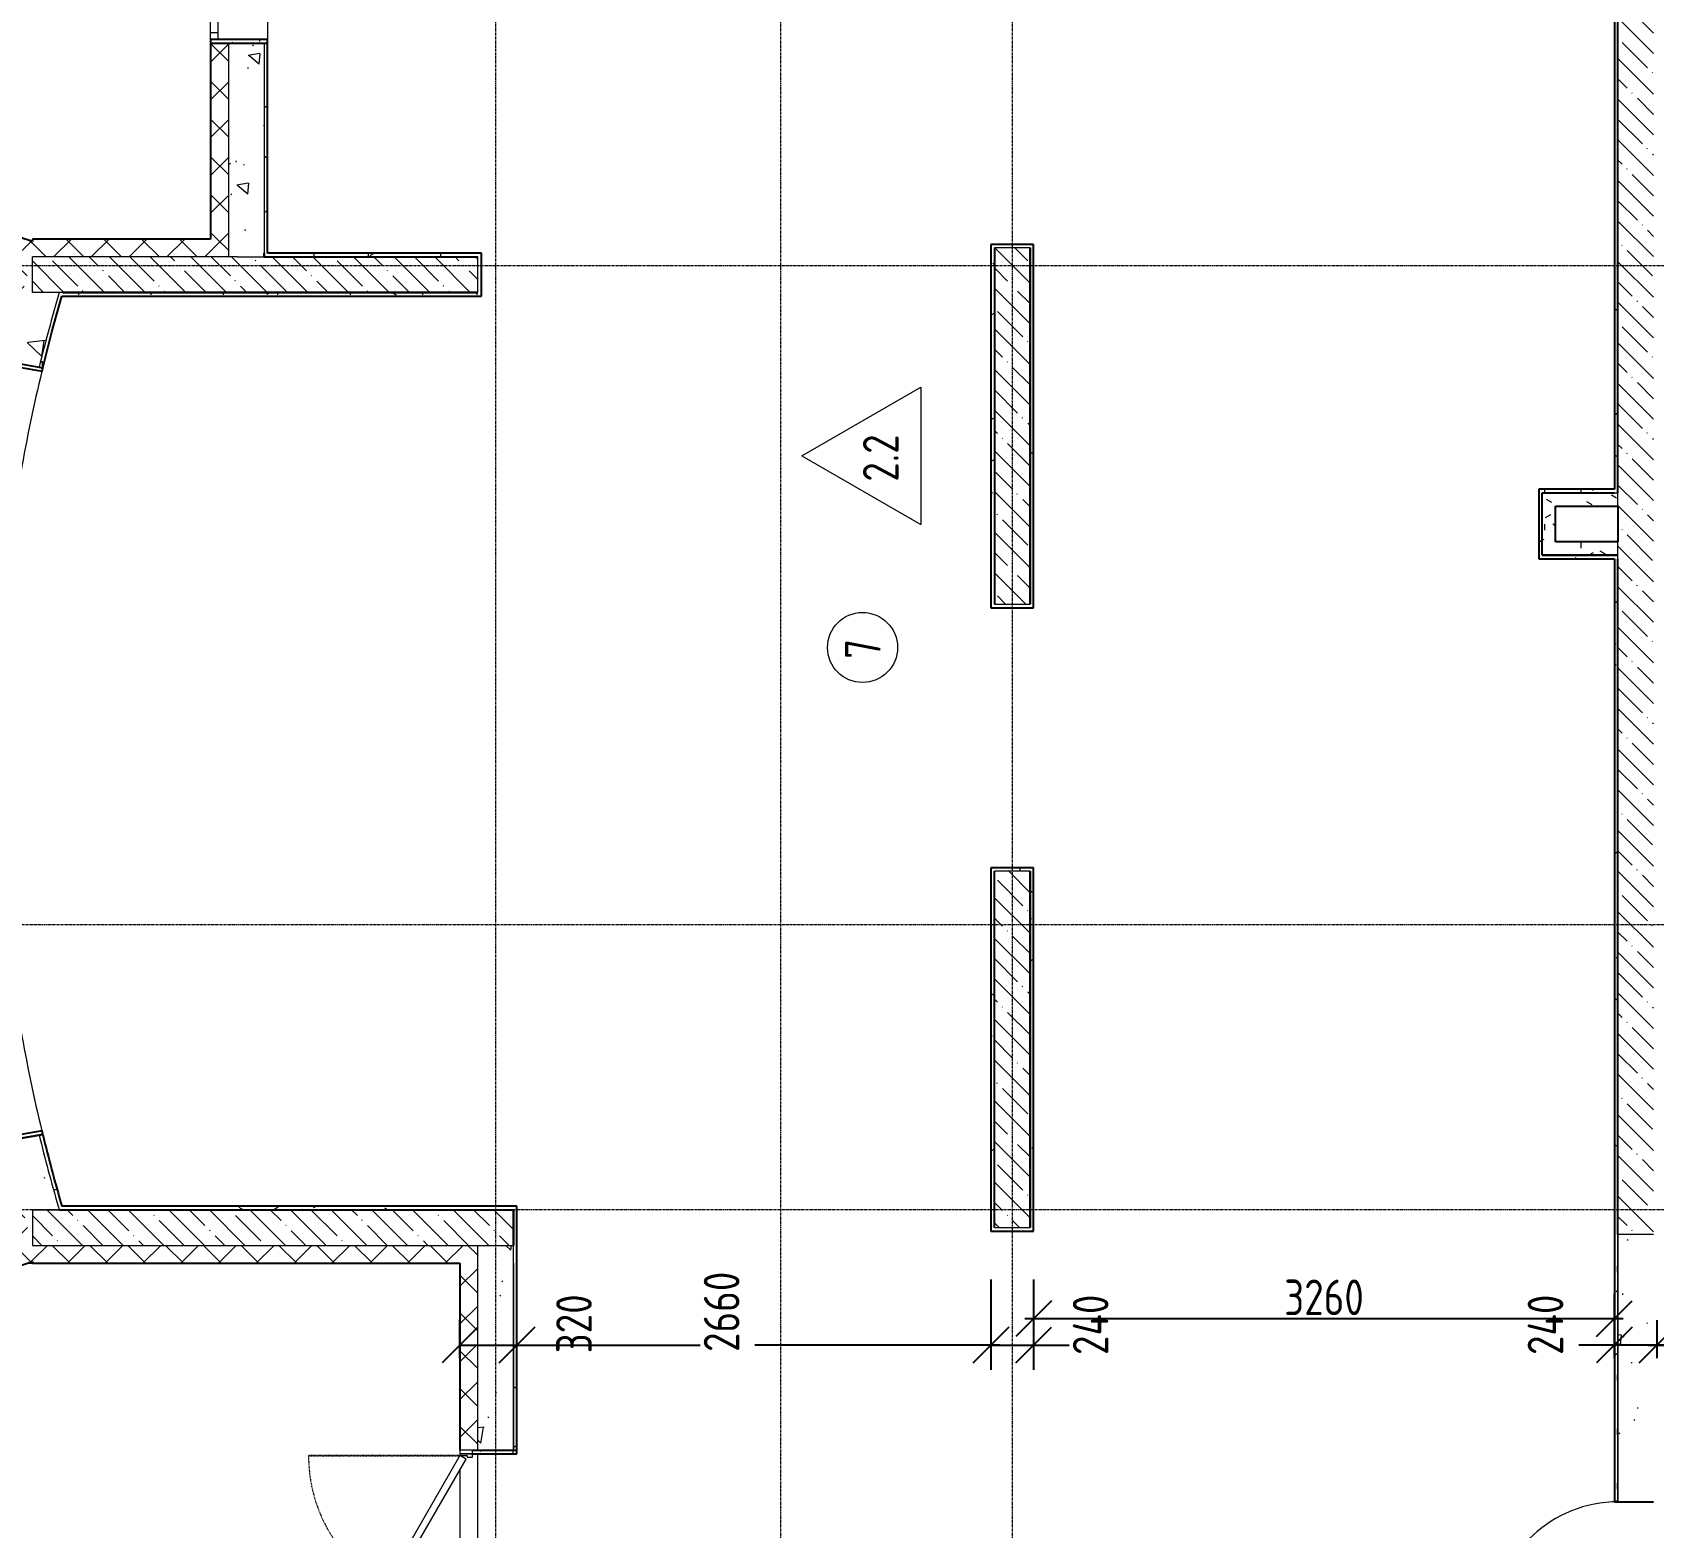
# Model space of a CAD drawing. Header units: millimetres. Extents: x -11854 to 4360091, y -19344 to 4989148.
# Drawn here: x 4962 to 14062, y 59778 to 68172 of the extents above; entities that cross this region are included whole.
import ezdxf

# ---------------------------------------------------------------- set-up
doc = ezdxf.new("R2010")
doc.units = ezdxf.units.MM
doc.linetypes.add('Линия сетки', pattern=[22.225, 12.7, -3.175, 3.175, -3.175])
doc.linetypes.add('Штрих', pattern=[6.35, 3.175, -3.175])
doc.layers.get('0').update_dxf_attribs({"color": 254})
doc.layers.get('Defpoints').update_dxf_attribs({"color": 254})
for name, color, linetype, lineweight in [('A-ANNO-DIMS', 254, 'Continuous', 9), ('A-AREA-IDEN', 254, 'Continuous', 9), ('A-DOOR', 254, 'Continuous', 9), ('A-DOOR-FRAM', 254, 'Continuous', 18), ('A-FLOR', 254, 'Continuous', 9), ('A-GLAZ', 254, 'Continuous', 9), ('A-WALL', 254, 'Continuous', 9), ('S-GRID', 254, 'Continuous', 9)]:
    doc.layers.add(name, color=color, linetype=linetype, lineweight=lineweight)
doc.styles.add('ISOCPEUR', font='isocpeur.ttf', dxfattribs={"width": 0.8, "height": 200})
doc.styles.add('ISOCPEUR_B', font='', dxfattribs={"width": 0.8, "height": 200})
doc.styles.get('ISOCPEUR_B').set_extended_font_data('ISOCPEUR', bold=True)
doc.dimstyles.new('2_0_мм_ISOCPEUR', dxfattribs={"dimscale": 304.8, "dimtxt": 199.196235, "dimasz": 0.656168, "dimexe": 0.459318, "dimexo": 0.625, "dimgap": 0.065617, "dimtad": 1, "dimdec": 0, "dimtxsty": 'ISOCPEUR', "dimblk1": 'OBLIQUE', "dimblk2": 'OBLIQUE', "dimsah": 1, "dimcen": 2.5, "dimdle": 0.164042, "dimazin": 3, "dimtfac": 1, "dimtix": 1, "dimtmove": 0, "dimatfit": 3, "dimfxl": 0.787402, "dimfxlon": 1, "dimtvp": 1, "dimarcsym": 2})
doc.dimstyles.new('2_0_мм_ISOCPEUR_1', dxfattribs={"dimscale": 304.8, "dimtxt": 199.196235, "dimasz": 0.656168, "dimexe": 0.459318, "dimexo": 0.625, "dimgap": 0.065617, "dimtad": 1, "dimdec": 0, "dimtxsty": 'ISOCPEUR', "dimblk1": 'OBLIQUE', "dimblk2": 'OBLIQUE', "dimsah": 1, "dimcen": 2.5, "dimdle": 0.164042, "dimazin": 3, "dimtfac": 1, "dimtix": 1, "dimtmove": 1, "dimatfit": 3, "dimfxl": 0.787402, "dimfxlon": 1, "dimtvp": 1, "dimarcsym": 2})
pattern_1 = [(135, (23408.74, 513535.32), (-106.066017, -106.066017), []), (225, (23408.74, 513535.32), (106.066017, -106.066017), [])]
pattern_2 = [(140, (23408.74, 513535.3), (63.7558, 728.7365), [76.2, -838.2]), (85, (23408.74, 513535.3), (-764.2276, -140.9716), [60.96, -670.56]), (190.451, (23414.05, 513596.05), (-700.4668, 587.77), [64.76, -712.36]), (136.184, (23205.5, 513535.3), (168.171, 1084.3162), [114.3, -1257.3]), (186.636, (23219.6, 513625.7), (-989.7098, 949.61), [97.14, -1068.54]), (81.184, (23205.5, 513535.3), (-989.7012, 949.6206), [91.44, -1005.84]), (111, (23256.34, 513636.9), (409.0606, 606.4579), [76.2, -838.2]), (56, (23256.34, 513636.9), (-736.7529, 247.2083), [60.96, -670.56]), (161.451, (23290.4, 513687.46), (-327.6855, 853.6683), [64.76, -712.36]), (127.5, (23408.74, 513535.32), (-338.22012, 12.3547), [6.706, -655.726, 6.706, -674.014, -673.1]), (127.5, (23408.74, 513535.32), (-338.22012, 12.3547), [-1343.152, 6.706, -666.394]), (97.5, (23408.74, 513535.32), (-400.72213, 267.27887), [6.706, -381.406, 6.706, -640.486, -256.54]), (97.5, (23408.74, 513535.32), (-400.72213, 267.27887), [-1035.304, 6.706, -249.834]), (57.5, (23408.74, 513308.76), (22.91534, 542.36333), [6.706, -247.294, 6.706, -1837.334]), (57.5, (23408.74, 513308.76), (22.91534, 542.36333), [-260.706, -785.774, 6.706, -1044.854]), (47.5, (23408.74, 513207.16), (-101.7071, 592.51696), [6.706, -323.494, 6.706, -1266.342]), (47.5, (23408.74, 513207.16), (-101.7071, 592.51696), [-336.906, -519.582, 6.706, -740.054])]
pattern_3 = [(135, (23408.74, 513535.32), (-114.04925, -114.04925), []), (135, (23408.74, 513649.37), (-114.04925, -114.04925), [201.612, -40.322, 3.353, -36.97])]
pattern_4 = [(90, (23408.74, 513535.32), (-101.6, 406.4), [33.528, -271.272, 33.528, -271.272, -1625.6]), (90, (23408.74, 513535.32), (-101.6, 406.4), [-609.6, 33.528, -576.072, 33.528, -271.272, -711.2]), (90, (23408.74, 513535.32), (-101.6, 406.4), [-1524, 33.528, -169.672, 33.528, -474.472]), (210, (23357.94, 513687.72), (-301.152724, -291.18818), [33.528, -271.272, 33.528, -1896.872]), (210, (23357.94, 513687.72), (-301.152724, -291.18818), [-338.328, -271.272, 33.528, -576.072, -1016]), (210, (23357.94, 513687.72), (-301.152724, -291.18818), [-1219.2, 33.528, -271.272, 33.528, -677.672]), (210, (23357.94, 513687.72), (-301.152724, -291.18818), [-1557.528, -169.672, 33.528, -474.472]), (330, (23154.74, 513738.52), (402.752724, -115.21182), [33.528, -271.272, 33.528, -1896.872]), (330, (23154.74, 513738.52), (402.752724, -115.21182), [-338.328, -271.272, 33.528, -576.072, -1016]), (330, (23154.74, 513738.52), (402.752724, -115.21182), [-1219.2, 33.528, -271.272, 33.528, -677.672]), (330, (23154.74, 513738.52), (402.752724, -115.21182), [-1557.528, -169.672, 33.528, -474.472])]

# ---------------------------------------------------------------- blocks, each defined once
blk = doc.blocks.new('Окно 1800х800 - ОК 1600Х1800_ОК-3_1 _ВНУТРЕННИЕ ОКНА_ EI 32-7437784-1Д')
at = {"layer": 'A-GLAZ', "lineweight": 18}
for p, q in [((-655, -110), (-615, -110)), ((-615, -150), (-655, -150)), ((-615, -110), (-615, -150)), ((865, -110), (905, -110)), ((865, -150), (865, -110)), ((905, -150), (865, -150))]:
    blk.add_line(p, q, dxfattribs=at)
at = {"layer": 'A-GLAZ'}
for p, q in [((-615, -110), (-615, -150)), ((-615, -110), (95, -110)), ((95, -150), (-615, -150)), ((155, -110), (95, -110)), ((95, -110), (95, -150)), ((95, -150), (155, -150)), ((155, -110), (865, -110)), ((155, -150), (155, -110)), ((865, -150), (155, -150)), ((865, -150), (865, -110))]:
    blk.add_line(p, q, dxfattribs=at)
blk = doc.blocks.new('Дверь_Двупольная_внутренняя ПВХ профиль - Дверной блок наружный металлический остекленный ДНМО 24х13 Л-6073768-1Д')
at = {"layer": 'A-DOOR', "linetype": 'Штрих'}
for p, q in [((618, 1000), (618, 150)), ((-618, 540), (-618, 150))]:
    blk.add_line(p, q, dxfattribs=at)
at = {"layer": 'A-DOOR'}
for p, q in [((620, 1000), (618, 1000)), ((-620, 540), (-618, 540)), ((-650, 150), (-630, 150)), ((-650, 80), (-650, 150)), ((-630, 150), (-630, 80)), ((-618, 150), (-620, 150)), ((618, 150), (620, 150)), ((650, 150), (630, 150)), ((630, 150), (630, 80)), ((650, 80), (650, 150)), ((-630, 80), (-650, 80)), ((630, 80), (650, 80))]:
    blk.add_line(p, q, dxfattribs=at)
at = {"layer": 'A-DOOR', "linetype": 'Штрих', "lineweight": 18}
for p, q in [((620, 150), (620, 1000)), ((-620, 150), (-620, 540))]:
    blk.add_line(p, q, dxfattribs=at)
at = {"layer": 'A-DOOR', "lineweight": 18}
for p, q in [((-116.1, 575), (-136.1, 540.4)), ((620, 150), (-116.1, 575)), ((-136.1, 540.4), (600, 115.4)), ((-620, 150), (-282.3, 345)), ((-262.3, 310.4), (-600, 115.4)), ((-282.3, 345), (-262.3, 310.4)), ((-600, 115.4), (-620, 150)), ((600, 115.4), (620, 150))]:
    blk.add_line(p, q, dxfattribs=at)
at = {"layer": 'A-DOOR', "linetype": 'Штрих'}
for centre, radius, start, end in [((620, 150), 850, 90, 180), ((-620, 150), 390, 360, 90)]:
    blk.add_arc(centre, radius, start, end, dxfattribs=at)
at = {"layer": 'A-DOOR-FRAM'}
for p, q in [((-630, 150), (-620, 150)), ((-630, 80), (-630, 150)), ((-620, 150), (-620, 110)), ((-620, 110), (-610, 110)), ((-610, 110), (-610, 80)), ((620, 110), (610, 110)), ((610, 110), (610, 80)), ((630, 150), (620, 150)), ((620, 150), (620, 110)), ((630, 80), (630, 150)), ((-610, 80), (-630, 80)), ((610, 80), (630, 80))]:
    blk.add_line(p, q, dxfattribs=at)
blk = doc.blocks.new('Одиночные-Щитовые - Дверной блок внутренний глухой ДГ 21х7-6812654-1Д')
at = {"layer": 'A-DOOR', "lineweight": 18}
for p, q in [((299, -100), (299, -798.1)), ((350, -100), (299, -100)), ((350, -100), (350, -798.1)), ((350, -798.1), (299, -798.1))]:
    blk.add_line(p, q, dxfattribs=at)
at = {"layer": 'A-DOOR'}
blk.add_arc((350, -100), 700, 180, 265.82189, dxfattribs=at)
blk = doc.blocks.new('АР-Марка-Помещения-Этаж_Секция_Номер - Номер-1294543-1Д')
at = {"layer": 'A-AREA-IDEN'}
blk.add_circle((0, 1.219), 1.965, dxfattribs=at)
blk = doc.blocks.new('_Oblique')
at = {"color": 0, "linetype": 'ByBlock', "lineweight": -2}
blk.add_line((-0.5, -0.5), (0.5, 0.5), dxfattribs=at)
blk = doc.blocks.new('*D687')
at = {"layer": 'A-ANNO-DIMS', "color": 0, "lineweight": -2, "transparency": 16777216}
for p, q in [((14082, 60729.6), (14082, 60942.6)), ((15842, 60729.6), (15842, 60942.6)), ((14032, 60802.6), (15242.1, 60802.6)), ((15892, 60802.6), (15548.8, 60802.6))]:
    blk.add_line(p, q, dxfattribs=at)
at = {"layer": 'Defpoints', "color": 0, "transparency": 16777216}
for p in [(14082, 60802.6), (14082, 60710.5), (15842, 60710.5)]:
    blk.add_point(p, dxfattribs=at)
at = {"layer": 'A-ANNO-DIMS', "color": 0, "lineweight": -2, "transparency": 16777216, "xscale": 200, "yscale": 200, "zscale": 200, "rotation": 180}
blk.add_blockref('_Oblique', (14082, 60802.6), dxfattribs=at)
at = {"layer": 'A-ANNO-DIMS', "color": 0, "lineweight": -2, "transparency": 16777216, "xscale": 200, "yscale": 200, "zscale": 200}
blk.add_blockref('_Oblique', (15842, 60802.6), dxfattribs=at)
at = {"layer": 'A-ANNO-DIMS', "color": 0, "transparency": 16777216, "insert": (15262.1, 60766.3), "char_height": 200, "width": 496.458, "attachment_point": 1, "rotation": 90, "line_spacing_factor": 1.149209, "style": 'ISOCPEUR'}
blk.add_mtext('\\A1;1760', dxfattribs=at)
blk = doc.blocks.new('*D688')
at = {"layer": 'A-ANNO-DIMS', "color": 0, "lineweight": -2, "transparency": 16777216}
for p, q in [((13842, 60729.6), (13842, 60942.6)), ((14082, 60729.6), (14082, 60942.6)), ((13842, 60802.6), (13642, 60802.6)), ((14132, 60802.6), (13842, 60802.6))]:
    blk.add_line(p, q, dxfattribs=at)
at = {"layer": 'Defpoints', "color": 0, "transparency": 16777216}
for p in [(13842, 60802.6), (13842, 60710.5), (14082, 60710.5)]:
    blk.add_point(p, dxfattribs=at)
at = {"layer": 'A-ANNO-DIMS', "color": 0, "lineweight": -2, "transparency": 16777216, "xscale": 200, "yscale": 200, "zscale": 200, "rotation": 180}
blk.add_blockref('_Oblique', (13842, 60802.6), dxfattribs=at)
at = {"layer": 'A-ANNO-DIMS', "color": 0, "lineweight": -2, "transparency": 16777216, "xscale": 200, "yscale": 200, "zscale": 200}
blk.add_blockref('_Oblique', (14082, 60802.6), dxfattribs=at)
at = {"layer": 'A-ANNO-DIMS', "color": 0, "transparency": 16777216, "insert": (13355.3, 60746.7), "char_height": 200, "width": 418.312, "attachment_point": 1, "rotation": 90, "line_spacing_factor": 1.149209, "style": 'ISOCPEUR'}
blk.add_mtext('\\A1;240', dxfattribs=at)
blk = doc.blocks.new('*D689')
at = {"layer": 'A-ANNO-DIMS', "color": 0, "lineweight": -2, "transparency": 16777216}
for p, q in [((10582, 61171.5), (10582, 60810.5)), ((13842, 60729.6), (13842, 61090.5)), ((13892, 60950.5), (10532, 60950.5))]:
    blk.add_line(p, q, dxfattribs=at)
at = {"layer": 'Defpoints', "color": 0, "transparency": 16777216}
for p in [(10582, 61190.5), (10582, 60950.5), (13842, 60710.5)]:
    blk.add_point(p, dxfattribs=at)
at = {"layer": 'A-ANNO-DIMS', "color": 0, "lineweight": -2, "transparency": 16777216, "xscale": 200, "yscale": 200, "zscale": 200, "rotation": 180}
blk.add_blockref('_Oblique', (10582, 60950.5), dxfattribs=at)
at = {"layer": 'A-ANNO-DIMS', "color": 0, "lineweight": -2, "transparency": 16777216, "xscale": 200, "yscale": 200, "zscale": 200}
blk.add_blockref('_Oblique', (13842, 60950.5), dxfattribs=at)
at = {"layer": 'A-ANNO-DIMS', "color": 0, "transparency": 16777216, "insert": (12212, 61070.5), "char_height": 200, "width": 533.233, "attachment_point": 5, "style": 'ISOCPEUR'}
blk.add_mtext('\\A1;3260', dxfattribs=at)
blk = doc.blocks.new('*D690')
at = {"layer": 'A-ANNO-DIMS', "color": 0, "lineweight": -2, "transparency": 16777216}
for p, q in [((10342, 61171.5), (10342, 60662.6)), ((10582, 61171.5), (10582, 60662.6)), ((10342, 60802.6), (10632, 60802.6)), ((10582, 60802.6), (10782, 60802.6))]:
    blk.add_line(p, q, dxfattribs=at)
at = {"layer": 'Defpoints', "color": 0, "transparency": 16777216}
for p in [(10342, 61190.5), (10582, 61190.5), (10342, 60802.6)]:
    blk.add_point(p, dxfattribs=at)
at = {"layer": 'A-ANNO-DIMS', "color": 0, "lineweight": -2, "transparency": 16777216, "xscale": 200, "yscale": 200, "zscale": 200, "rotation": 180}
blk.add_blockref('_Oblique', (10342, 60802.6), dxfattribs=at)
at = {"layer": 'A-ANNO-DIMS', "color": 0, "lineweight": -2, "transparency": 16777216, "xscale": 200, "yscale": 200, "zscale": 200}
blk.add_blockref('_Oblique', (10582, 60802.6), dxfattribs=at)
at = {"layer": 'A-ANNO-DIMS', "color": 0, "transparency": 16777216, "insert": (10802, 60746.7), "char_height": 200, "width": 418.312, "attachment_point": 1, "rotation": 90, "line_spacing_factor": 1.149209, "style": 'ISOCPEUR'}
blk.add_mtext('\\A1;240', dxfattribs=at)
blk = doc.blocks.new('*D691')
at = {"layer": 'A-ANNO-DIMS', "color": 0, "lineweight": -2, "transparency": 16777216}
for p, q in [((10342, 61171.5), (10342, 60662.6)), ((7682, 60729.6), (7682, 60942.6)), ((7632, 60802.6), (8710.6, 60802.6)), ((10392, 60802.6), (9017.2, 60802.6))]:
    blk.add_line(p, q, dxfattribs=at)
at = {"layer": 'Defpoints', "color": 0, "transparency": 16777216}
for p in [(10342, 61190.5), (7682, 60802.6), (7682, 60710.5)]:
    blk.add_point(p, dxfattribs=at)
at = {"layer": 'A-ANNO-DIMS', "color": 0, "lineweight": -2, "transparency": 16777216, "xscale": 200, "yscale": 200, "zscale": 200, "rotation": 180}
blk.add_blockref('_Oblique', (7682, 60802.6), dxfattribs=at)
at = {"layer": 'A-ANNO-DIMS', "color": 0, "lineweight": -2, "transparency": 16777216, "xscale": 200, "yscale": 200, "zscale": 200}
blk.add_blockref('_Oblique', (10342, 60802.6), dxfattribs=at)
at = {"layer": 'A-ANNO-DIMS', "color": 0, "transparency": 16777216, "insert": (8730.6, 60763.9), "char_height": 200, "width": 533.233, "attachment_point": 1, "rotation": 90, "line_spacing_factor": 1.149209, "style": 'ISOCPEUR'}
blk.add_mtext('\\A1;2660', dxfattribs=at)
blk = doc.blocks.new('*D692')
at = {"layer": 'A-ANNO-DIMS', "color": 0, "lineweight": -2, "transparency": 16777216}
for p, q in [((7362, 60729.6), (7362, 60942.6)), ((7682, 60729.6), (7682, 60942.6)), ((7362, 60802.6), (7732, 60802.6)), ((7682, 60802.6), (7882, 60802.6))]:
    blk.add_line(p, q, dxfattribs=at)
at = {"layer": 'Defpoints', "color": 0, "transparency": 16777216}
for p in [(7362, 60802.6), (7362, 60710.5), (7682, 60710.5)]:
    blk.add_point(p, dxfattribs=at)
at = {"layer": 'A-ANNO-DIMS', "color": 0, "lineweight": -2, "transparency": 16777216, "xscale": 200, "yscale": 200, "zscale": 200, "rotation": 180}
blk.add_blockref('_Oblique', (7362, 60802.6), dxfattribs=at)
at = {"layer": 'A-ANNO-DIMS', "color": 0, "lineweight": -2, "transparency": 16777216, "xscale": 200, "yscale": 200, "zscale": 200}
blk.add_blockref('_Oblique', (7682, 60802.6), dxfattribs=at)
at = {"layer": 'A-ANNO-DIMS', "color": 0, "transparency": 16777216, "insert": (7902, 60755.9), "char_height": 200, "width": 399.925, "attachment_point": 1, "rotation": 90, "line_spacing_factor": 1.149209, "style": 'ISOCPEUR'}
blk.add_mtext('\\A1;320', dxfattribs=at)
blk = doc.blocks.new('МАРКА ПОМЕЩЕНИЯ - ПОЛЫ - ОТДЕЛКА ПОЛА-6347798-1Д')
at = {"layer": 'A-AREA-IDEN'}
for p, q in [((0, 4.233), (-3.855, -2.444)), ((0, 4.233), (3.855, -2.444)), ((3.855, -2.444), (-3.855, -2.444))]:
    blk.add_line(p, q, dxfattribs=at)

msp = doc.modelspace()

# ---------------------------------------------------------------- hatches: boundary and pattern name
at = {"layer": 'A-WALL'}
h = msp.add_hatch(dxfattribs=at)
h.set_pattern_fill('FP_3', color=8, angle=90, style=0, pattern_type=2)
h.set_pattern_definition(pattern_3)
h.paths.add_polyline_path([(14062, 73112.4), (13862, 73110.2), (13862, 68562.4), (14062, 68562.4), (14062, 73092.4)])
h.paths.add_polyline_path([(14062, 68362.4), (13862, 68362.4), (13862, 61422.4), (14062, 61422.4), (14062, 66530.8)])
h = msp.add_hatch(dxfattribs=at)
h.set_pattern_fill('FP_1', color=8, angle=90, style=0, pattern_type=2)
h.set_pattern_definition(pattern_1)
h.paths.add_polyline_path([(6062, 70962.4), (5962, 70962.4), (5962, 69712.4), (6062, 69712.4), (6062, 70762.4)])
h.paths.add_polyline_path([(6062, 68112.4), (5962, 68112.4), (5962, 67012.4), (6062, 67012.4), (6062, 67586.5)])
h = msp.add_hatch(dxfattribs=at)
h.set_pattern_fill('FP_2', color=8, angle=90, style=0, pattern_type=2)
h.set_pattern_definition(pattern_2)
h.paths.add_polyline_path([(6262, 70762.4), (6062, 70762.4), (6062, 69712.4), (6262, 69712.4), (6262, 70753.4)])
h.paths.add_polyline_path([(6262, 68112.4), (6062, 68112.4), (6062, 66912.4), (6262, 66912.4), (6262, 67586.5)])
h = msp.add_hatch(dxfattribs=at)
h.set_pattern_fill('FP_5', color=8, angle=90, style=0, pattern_type=2)
h.set_pattern_definition(pattern_4)
h.paths.add_polyline_path([(6282, 69712.4), (6282, 70762.4), (6262, 70762.4), (6262, 69712.4)])
h.paths.add_polyline_path([(6282, 68112.4), (6262, 68112.4), (6262, 66932.4), (6282, 66932.4), (6282, 67586.5)])
h = msp.add_hatch(dxfattribs=at)
h.set_pattern_fill('FP_5', color=8, angle=90, style=0, pattern_type=2)
h.set_pattern_definition(pattern_4)
h.paths.add_polyline_path([(13862, 65587.4), (13862, 68342.4), (13842, 68342.4), (13842, 65587.4), (13855.2, 65587.4)])
h = msp.add_hatch(dxfattribs=at)
h.set_pattern_fill('FP_5', color=8, angle=90, style=0, pattern_type=2)
h.set_pattern_definition(pattern_4)
h.paths.add_polyline_path([(6282, 68132.4), (5962, 68132.4), (5962, 68112.4), (6282, 68112.4)])
h = msp.add_hatch(dxfattribs=at)
h.set_pattern_fill('FP_1', color=8, angle=90, style=0, pattern_type=2)
h.set_pattern_definition(pattern_1)
h.paths.add_polyline_path([(4962, 66998.3), (4893.4, 67020.3), (4824.5, 66796.8), (4750.9, 66530.8), (4703.7, 66344.9), (4802.4, 66327.7), (4877.5, 66617.9), (4962, 66905.6), (4962, 66912.4)])
h.paths.add_polyline_path([(4962, 61362.4), (4962, 61369.2), (4877.5, 61657), (4802.4, 61947.3), (4703.7, 61930), (4761.7, 61701.6), (4825.5, 61474.7), (4895, 61249.5), (4962, 61271.1)])
h.paths.add_polyline_path([(4596.1, 65145.6), (4497.3, 65162.8), (4476.3, 64947.4), (4460.5, 64737.4), (4560.7, 64737.4), (4576.7, 64947.4)])
h.paths.add_polyline_path([(4596, 63129.4), (4573.8, 63363.9), (4560.7, 63537.4), (4460.5, 63537.4), (4476.5, 63324.6), (4497.3, 63112.2)])
h = msp.add_hatch(dxfattribs=at)
h.set_pattern_fill('FP_1', color=8, angle=90, style=0, pattern_type=2)
h.set_pattern_definition(pattern_1)
h.paths.add_polyline_path([(6062, 67012.4), (4962, 67012.4), (4962, 66912.4), (6062, 66912.4)])
h = msp.add_hatch(dxfattribs=at)
h.set_pattern_fill('FP_5', color=8, angle=90, style=0, pattern_type=2)
h.set_pattern_definition(pattern_4)
h.paths.add_polyline_path([(10582, 66982.4), (10562, 66982.4), (10562, 64962.4), (10582, 64962.4), (10582, 66530.8)])
h = msp.add_hatch(dxfattribs=at)
h.set_pattern_fill('FP_2', color=8, angle=90, style=0, pattern_type=2)
h.set_pattern_definition(pattern_2)
h.paths.add_polyline_path([(5112.4, 61562.4), (5106.6, 61582.4), (5050.9, 61781.5), (4999.8, 61981.7), (4802.4, 61947.3), (4877.5, 61657), (4962, 61369.2), (4962, 61562.4)])
h.paths.add_polyline_path([(5112.4, 66712.4), (4962, 66712.4), (4962, 66905.6), (4877.5, 66617.9), (4802.4, 66327.7), (4999.8, 66293.2), (5061.3, 66530.8)])
h.paths.add_polyline_path([(4793.5, 65111.1), (4596.1, 65145.6), (4576.1, 64941.7), (4560.7, 64737.4), (4761.1, 64737.4), (4777.6, 64947.4)])
h.paths.add_polyline_path([(4793.5, 63163.8), (4774.4, 63363.9), (4761.1, 63537.4), (4560.7, 63537.4), (4576.1, 63333.2), (4596, 63129.4)])
h = msp.add_hatch(dxfattribs=at)
h.set_pattern_fill('FP_3', color=8, angle=90, style=0, pattern_type=2)
h.set_pattern_definition(pattern_3)
h.paths.add_polyline_path([(6112, 66912.4), (4962, 66912.4), (4962, 66712.4), (6112, 66712.4)])
h = msp.add_hatch(dxfattribs=at)
h.set_pattern_fill('FP_3', color=8, angle=90, style=0, pattern_type=2)
h.set_pattern_definition(pattern_3)
h.paths.add_polyline_path([(7462, 66912.4), (6112, 66912.4), (6112, 66712.4), (7462, 66712.4)])
h = msp.add_hatch(dxfattribs=at)
h.set_pattern_fill('FP_5', color=8, angle=90, style=0, pattern_type=2)
h.set_pattern_definition(pattern_4)
h.paths.add_polyline_path([(7462, 66932.4), (6262, 66932.4), (6262, 66912.4), (7462, 66912.4)])
h = msp.add_hatch(dxfattribs=at)
h.set_pattern_fill('FP_5', color=8, angle=90, style=0, pattern_type=2)
h.set_pattern_definition(pattern_4)
h.paths.add_polyline_path([(10362, 66962.4), (10342, 66962.4), (10342, 64962.4), (10362, 64962.4), (10362, 66530.8)])
h = msp.add_hatch(dxfattribs=at)
h.set_pattern_fill('FP_3', color=8, angle=90, style=0, pattern_type=2)
h.set_pattern_definition(pattern_3)
h.paths.add_polyline_path([(10562, 66962.4), (10362, 66962.4), (10362, 64962.4), (10562, 64962.4), (10562, 66530.8)])
h = msp.add_hatch(dxfattribs=at)
h.set_pattern_fill('FP_5', color=8, angle=90, style=0, pattern_type=2)
h.set_pattern_definition(pattern_4)
h.paths.add_polyline_path([(5133.3, 66712.4), (5112.4, 66712.4), (5053.6, 66503.5), (4999.8, 66293.2), (5019.6, 66289.8), (5082.1, 66530.8), (5130.3, 66702.4)])
h.paths.add_polyline_path([(5127.4, 61582.4), (5071.2, 61783.2), (5019.6, 61985.2), (4999.8, 61981.7), (5051.2, 61780.4), (5106.6, 61582.4)])
h.paths.add_polyline_path([(4813.2, 65107.7), (4793.5, 65111.1), (4775.4, 64924.4), (4761.1, 64737.4), (4781.2, 64737.4), (4797.7, 64947.4)])
h.paths.add_polyline_path([(4813.2, 63167.3), (4794.4, 63363.9), (4781.2, 63537.4), (4761.1, 63537.4), (4775.4, 63350.5), (4793.5, 63163.8)])
h = msp.add_hatch(dxfattribs=at)
h.set_pattern_fill('FP_5', color=8, angle=90, style=0, pattern_type=2)
h.set_pattern_definition(pattern_4)
h.paths.add_polyline_path([(7482, 66692.4), (7482, 66712.4), (5133.3, 66712.4), (5127.4, 66692.4), (6959, 66692.4)])
h = msp.add_hatch(dxfattribs=at)
h.set_pattern_fill('FP_5', color=8, angle=90, style=0, pattern_type=2)
h.set_pattern_definition(pattern_4)
h.paths.add_polyline_path([(13842, 65587.4), (13842, 65607.4), (13417, 65607.4), (13417, 65587.4), (13437, 65587.4)])
h = msp.add_hatch(dxfattribs=at)
h.set_pattern_fill('FP_5', color=8, angle=90, style=0, pattern_type=2)
h.set_pattern_definition(pattern_4)
h.paths.add_polyline_path([(13437, 65217.4), (13437, 65587.4), (13417, 65587.4), (13417, 65217.4)])
h = msp.add_hatch(dxfattribs=at)
h.set_pattern_fill('FP_5', color=8, angle=90, style=0, pattern_type=2)
h.set_pattern_definition(pattern_4)
h.paths.add_polyline_path([(13512, 65237.4), (13512, 65587.4), (13437, 65587.4), (13437, 65237.4)])
h = msp.add_hatch(dxfattribs=at)
h.set_pattern_fill('FP_5', color=8, angle=90, style=0, pattern_type=2)
h.set_pattern_definition(pattern_4)
h.paths.add_polyline_path([(13862, 65587.4), (13512, 65587.4), (13512, 65512.4), (13862, 65512.4)])
h = msp.add_hatch(dxfattribs=at)
h.set_pattern_fill('FP_5', color=8, angle=90, style=0, pattern_type=2)
h.set_pattern_definition(pattern_4)
h.paths.add_polyline_path([(13862, 65312.4), (13512, 65312.4), (13512, 65237.4), (13862, 65237.4)])
h = msp.add_hatch(dxfattribs=at)
h.set_pattern_fill('FP_5', color=8, angle=90, style=0, pattern_type=2)
h.set_pattern_definition(pattern_4)
h.paths.add_polyline_path([(13862, 65237.4), (13437, 65237.4), (13437, 65217.4), (13862, 65217.4)])
h = msp.add_hatch(dxfattribs=at)
h.set_pattern_fill('FP_5', color=8, angle=90, style=0, pattern_type=2)
h.set_pattern_definition(pattern_4)
h.paths.add_polyline_path([(13862, 65217.4), (13842, 65217.4), (13842, 59922.4), (13862, 59922.4), (13862, 64419.5)])
h.paths.add_polyline_path([(13862, 59141.3), (13862, 59222.4), (13842, 59222.4), (13842, 57762.4), (13862, 57762.4), (13862, 58085.7)])
h = msp.add_hatch(dxfattribs=at)
h.set_pattern_fill('FP_5', color=8, angle=90, style=0, pattern_type=2)
h.set_pattern_definition(pattern_4)
h.paths.add_polyline_path([(10562, 63462.4), (10562, 63482.4), (10342, 63482.4), (10342, 63462.4), (10362, 63462.4)])
h = msp.add_hatch(dxfattribs=at)
h.set_pattern_fill('FP_5', color=8, angle=90, style=0, pattern_type=2)
h.set_pattern_definition(pattern_4)
h.paths.add_polyline_path([(10362, 63462.4), (10342, 63462.4), (10342, 61462.4), (10362, 61462.4), (10362, 62308.2)])
h = msp.add_hatch(dxfattribs=at)
h.set_pattern_fill('FP_3', color=8, angle=90, style=0, pattern_type=2)
h.set_pattern_definition(pattern_3)
h.paths.add_polyline_path([(10562, 63462.4), (10362, 63462.4), (10362, 61462.4), (10562, 61462.4), (10562, 62308.2)])
h = msp.add_hatch(dxfattribs=at)
h.set_pattern_fill('FP_5', color=8, angle=90, style=0, pattern_type=2)
h.set_pattern_definition(pattern_4)
h.paths.add_polyline_path([(10582, 63482.4), (10562, 63482.4), (10562, 61462.4), (10582, 61462.4), (10582, 62308.2)])
h = msp.add_hatch(dxfattribs=at)
h.set_pattern_fill('FP_5', color=8, angle=90, style=0, pattern_type=2)
h.set_pattern_definition(pattern_4)
h.paths.add_polyline_path([(5019.6, 61985.1), (5016.1, 62004.8), (4700.2, 61949.7), (4703.7, 61930)])
h = msp.add_hatch(dxfattribs=at)
h.set_pattern_fill('FP_3', color=8, angle=90, style=0, pattern_type=2)
h.set_pattern_definition(pattern_3)
h.paths.add_polyline_path([(7662, 61562.4), (4962, 61562.4), (4962, 61362.4), (7662, 61362.4)])
h = msp.add_hatch(dxfattribs=at)
h.set_pattern_fill('FP_5', color=8, angle=90, style=0, pattern_type=2)
h.set_pattern_definition(pattern_4)
h.paths.add_polyline_path([(7662, 61582.4), (5106.6, 61582.4), (5112.4, 61562.4), (7662, 61562.4)])
h = msp.add_hatch(dxfattribs=at)
h.set_pattern_fill('FP_5', color=8, angle=90, style=0, pattern_type=2)
h.set_pattern_definition(pattern_4)
h.paths.add_polyline_path([(7682, 60212.4), (7682, 61582.4), (7662, 61582.4), (7662, 60212.4)])
h.paths.add_polyline_path([(7682, 58912.4), (7662, 58912.4), (7662, 57762.4), (7682, 57762.4), (7682, 58085.7)])
h = msp.add_hatch(dxfattribs=at)
h.set_pattern_fill('FP_1', color=8, angle=90, style=0, pattern_type=2)
h.set_pattern_definition(pattern_1)
h.paths.add_polyline_path([(7462, 61262.4), (7462, 61362.4), (4962, 61362.4), (4962, 61262.4), (7362, 61262.4)])
h = msp.add_hatch(dxfattribs=at)
h.set_pattern_fill('FP_2', color=8, angle=90, style=0, pattern_type=2)
h.set_pattern_definition(pattern_2)
h.paths.add_polyline_path([(7662, 61262.4), (7662, 61362.4), (7462, 61362.4), (7462, 60212.4), (7662, 60212.4), (7662, 61252.6)])
h.paths.add_polyline_path([(7662, 58912.4), (7462, 58912.4), (7462, 57762.4), (7662, 57762.4), (7662, 58085.7)])
h = msp.add_hatch(dxfattribs=at)
h.set_pattern_fill('FP_2', color=8, angle=90, style=0, pattern_type=2)
h.set_pattern_definition(pattern_2)
h.paths.add_polyline_path([(14062, 61422.4), (13862, 61422.4), (13862, 59922.4), (14062, 59922.4), (14062, 61252.6)])
h = msp.add_hatch(dxfattribs=at)
h.set_pattern_fill('FP_1', color=8, angle=90, style=0, pattern_type=2)
h.set_pattern_definition(pattern_1)
h.paths.add_polyline_path([(7462, 61262.4), (7362, 61262.4), (7362, 60212.4), (7462, 60212.4), (7462, 61252.6)])
h.paths.add_polyline_path([(7462, 58912.4), (7362, 58912.4), (7362, 57762.4), (7462, 57762.4), (7462, 58085.7)])
h = msp.add_hatch(dxfattribs=at)
h.set_pattern_fill('FP_5', color=8, angle=90, style=0, pattern_type=2)
h.set_pattern_definition(pattern_4)
h.paths.add_polyline_path([(7682, 60212.4), (7432, 60212.4), (7432, 60192.4), (7682, 60192.4), (7682, 60196.9)])

# ---------------------------------------------------------------- linework, layer by layer
at = {"layer": 'A-FLOR', "color": 8}
for p, q in [((4935, 61262.4), (4962, 61262.4)), ((7361.4, 61262.4), (7361.4, 60182.4)), ((7461.5, 58932.4), (7462.4, 60192.4)), ((7361.4, 60101.4), (7361.4, 59023.4))]:
    msp.add_line(p, q, dxfattribs=at)
at = {"layer": 'A-WALL', "color": 8}
for p, q in [((6282, 69692.4), (6282, 68132.4)), ((6062, 68112.4), (6062, 66912.4)), ((6262, 68112.4), (6262, 66932.4)), ((4962, 66712.4), (4962, 66912.4)), ((6112, 66912.4), (4962, 66912.4)), ((6112, 66912.4), (6062, 66912.4)), ((6112, 66912.4), (6262, 66912.4)), ((7462, 66712.4), (7462, 66912.4)), ((10562, 66962.4), (10362, 66962.4)), ((5112.4, 66712.4), (4962, 66712.4)), ((5133.3, 66712.4), (5112.4, 66712.4)), ((13842, 65587.4), (13862, 65587.4)), ((13862, 65512.4), (13862, 65587.4)), ((13862, 65237.4), (13862, 65312.4)), ((13862, 65217.4), (13862, 65237.4)), ((10362, 64962.4), (10562, 64962.4)), ((10562, 63462.4), (10362, 63462.4)), ((4962, 61562.4), (5112.4, 61562.4)), ((4962, 61562.4), (4962, 61362.4)), ((10362, 61462.4), (10562, 61462.4)), ((4962, 61362.4), (7662, 61362.4)), ((7462, 60212.4), (7462, 61362.4)), ((7662, 61262.4), (7662, 61362.4)), ((14062, 61422.4), (13862, 61422.4)), ((13862, 61422.4), (13862, 59922.4)), ((13862, 59922.4), (13862, 61422.4)), ((7662, 60212.4), (7662, 61262.4)), ((7662, 61262.4), (7662, 60212.4))]:
    msp.add_line(p, q, dxfattribs=at)
at = {"layer": 'A-WALL', "color": 8, "lineweight": 25}
for p, q in [((13842, 68342.4), (13842, 65607.4)), ((13862, 65587.4), (13862, 68342.4)), ((6282, 68132.4), (5962, 68132.4)), ((5962, 68132.4), (5962, 68112.4)), ((5962, 68112.4), (5962, 67012.4)), ((5962, 68112.4), (6282, 68112.4)), ((6282, 66932.4), (6282, 68132.4)), ((4962, 66998.3), (4893.4, 67020.3)), ((5962, 67012.4), (4962, 67012.4)), ((4962, 67012.4), (4962, 66998.3)), ((10582, 66982.4), (10342, 66982.4)), ((10342, 66982.4), (10342, 64942.4)), ((10582, 64942.4), (10582, 66982.4)), ((6262, 66912.4), (6262, 66932.4)), ((6262, 66932.4), (6262, 66912.4)), ((6262, 66912.4), (7462, 66912.4)), ((7482, 66932.4), (6282, 66932.4)), ((7482, 66692.4), (7482, 66932.4)), ((10362, 66962.4), (10362, 64962.4)), ((10562, 64962.4), (10562, 66962.4)), ((10562, 66962.4), (10562, 64962.4)), ((5133.3, 66712.4), (6112, 66712.4)), ((7462, 66712.4), (5133.3, 66712.4)), ((6112, 66712.4), (7462, 66712.4)), ((5127.4, 66692.4), (7482, 66692.4)), ((4703.7, 66344.9), (5019.6, 66289.8)), ((4700.2, 66325.2), (5016.1, 66270.1)), ((5016.1, 66270.1), (5019.6, 66289.8)), ((13842, 65607.4), (13417, 65607.4)), ((13417, 65607.4), (13417, 65217.4)), ((13437, 65587.4), (13842, 65587.4)), ((13437, 65237.4), (13437, 65587.4)), ((13862, 65587.4), (13862, 65587.4)), ((13512, 65512.4), (13862, 65512.4)), ((13512, 65312.4), (13512, 65512.4)), ((13862, 65512.4), (13862, 65312.4)), ((13862, 65312.4), (13512, 65312.4)), ((13417, 65217.4), (13842, 65217.4)), ((13437, 65237.4), (13862, 65237.4)), ((13862, 65237.4), (13437, 65237.4)), ((13842, 65217.4), (13842, 59922.4)), ((13862, 61422.4), (13862, 65217.4)), ((10342, 64942.4), (10582, 64942.4)), ((10582, 63482.4), (10342, 63482.4)), ((10342, 63482.4), (10342, 61442.4)), ((10362, 61462.4), (10362, 63462.4)), ((10562, 61462.4), (10562, 63462.4)), ((10562, 63462.4), (10562, 61462.4)), ((10582, 61442.4), (10582, 63482.4)), ((5016.1, 62004.8), (4700.2, 61949.7)), ((5019.6, 61985.2), (4703.7, 61930)), ((4703.7, 61930), (5019.6, 61985.1)), ((5019.6, 61985.1), (5016.1, 62004.8)), ((5112.4, 61562.4), (7662, 61562.4)), ((7682, 61582.4), (5127.4, 61582.4)), ((7662, 61362.4), (7662, 61562.4)), ((7662, 61562.4), (7662, 61362.4)), ((7682, 60192.4), (7682, 61582.4)), ((10342, 61442.4), (10582, 61442.4)), ((13862, 61422.4), (13862, 61422.4)), ((4895, 61249.5), (4962, 61271.1)), ((4962, 61271.1), (4962, 61262.4)), ((4962, 61262.4), (7362, 61262.4)), ((7362, 61262.4), (7362, 60212.4)), ((7432, 60212.4), (7682, 60212.4)), ((7432, 60192.4), (7682, 60192.4)), ((13842, 59922.4), (14062, 59922.4))]:
    msp.add_line(p, q, dxfattribs=at)
at = {"layer": 'A-WALL', "color": 8, "lineweight": 25, "flags": 128}
msp.add_lwpolyline([(5019.6, 66289.8), (5071.2, 66491.7), (5127.4, 66692.4)], dxfattribs=at)
at = {"layer": 'A-WALL', "color": 8}
for centre, radius, start, end in [((13861.4, 64137.4), 9120, 163.5997, 166.32677), ((13861.4, 64137.4), 9120, 163.5997, 166.32677), ((13861.4, 64137.4), 9100, 166.44456, 173.75336), ((13861.4, 64137.4), 9100, 186.24553, 193.55523), ((13861.3, 64137.4), 9119.9, 193.67243, 196.26937), ((13861.4, 64137.4), 9120, 193.67244, 196.26937), ((13861.4, 64137.4), 9120, 196.26937, 196.4003)]:
    msp.add_arc(centre, radius, start, end, dxfattribs=at)
at = {"layer": 'A-WALL', "color": 8, "lineweight": 25}
msp.add_arc((13861.4, 64137.4), 9100, 193.68074, 196.30612, dxfattribs=at)
at = {"layer": 'S-GRID', "color": 8, "linetype": 'Линия сетки'}
for p, q in [((7562, 75548.5), (7562, 42182.4)), ((9162, 75548.5), (9162, 42182.4)), ((10462, 75548.5), (10462, 42182.4)), ((24894.1, 66862.4), (-496.2, 66862.4)), ((24894.1, 63162.4), (-496.2, 63162.4)), ((24894.1, 61562.4), (-496.2, 61562.4))]:
    msp.add_line(p, q, dxfattribs=at)

# ---------------------------------------------------------------- block references
at = {"layer": 'A-AREA-IDEN', "color": 8, "xscale": 99.99999999999991, "yscale": 99.99999999999991, "zscale": 99.99999999999991, "rotation": 90}
for name, p in [('МАРКА ПОМЕЩЕНИЯ - ПОЛЫ - ОТДЕЛКА ПОЛА-6347798-1Д', (9704.7, 65795.4)), ('АР-Марка-Помещения-Этаж_Секция_Номер - Номер-1294543-1Д', (9743.7, 64719.4))]:
    msp.add_blockref(name, p, dxfattribs=at)
at = {"layer": 'A-DOOR', "color": 8}
for name, p, rotation in [('Дверь_Двупольная_внутренняя ПВХ профиль - Дверной блок наружный металлический остекленный ДНМО 24х13 Л-6073768-1Д', (7512, 59562.4), 90), ('Одиночные-Щитовые - Дверной блок внутренний глухой ДГ 21х7-6812654-1Д', (13962, 59572.4), 270)]:
    msp.add_blockref(name, p, dxfattribs=dict(at, rotation=rotation))
at = {"layer": 'A-GLAZ', "color": 8, "rotation": 270}
msp.add_blockref('Окно 1800х800 - ОК 1600Х1800_ОК-3_1 _ВНУТРЕННИЕ ОКНА_ EI 32-7437784-1Д', (6112, 69037.4), dxfattribs=at)

# ---------------------------------------------------------------- texts
at = {"layer": 'A-AREA-IDEN', "color": 8, "char_height": 200, "attachment_point": 1, "rotation": 90}
for s, insert, width, style in [('2.2', (9624, 65649.9), 339.915, 'ISOCPEUR'), ('\\fISOCPEUR|b1|i0|c204|p34|;\\W.8;7', (9522.9, 64655.3), 147.51, 'ISOCPEUR_B')]:
    msp.add_mtext(s, dxfattribs=dict(at, insert=insert, width=width, style=style))

# ---------------------------------------------------------------- dimensions: what is measured, and where the dimension line sits
at = {"layer": 'A-ANNO-DIMS', "color": 8}
for base, p1, p2, override, picture, middle in [((7682, 60802.6), (10342, 61190.5), (7682, 60710.5), {"dimfxl": 2702.961339}, '*D691', (8863.9, 60802.6)), ((14082, 60802.6), (15842, 60710.5), (14082, 60710.5), {"dimfxl": 1760.002256}, '*D687', (15395.5, 60802.6)), ((7362, 60802.6), (7682, 60710.5), (7362, 60710.5), {"dimfxl": 320}, '*D692', (8035.3, 60802.6)), ((10342, 60802.6), (10582, 61190.5), (10342, 61190.5), {"dimfxl": 240}, '*D690', (10935.3, 60802.6)), ((13842, 60802.6), (14082, 60710.5), (13842, 60710.5), {"dimfxl": 240}, '*D688', (13488.6, 60802.6))]:
    dim = msp.add_linear_dim(base=base, p1=p1, p2=p2, angle=180, dimstyle='2_0_мм_ISOCPEUR', override=override, dxfattribs=at)
    dim.commit()
    dim.dimension.update_dxf_attribs({"geometry": picture, "text_midpoint": middle, "dimtype": 160, "text_rotation": 90})
dim = msp.add_linear_dim(base=(10582, 60950.5), p1=(13842, 60710.5), p2=(10582, 61190.5), angle=180, dimstyle='2_0_мм_ISOCPEUR_1', override={"dimfxl": 3295.147948}, dxfattribs=at)
dim.commit()
dim.dimension.update_dxf_attribs({"geometry": '*D689', "text_midpoint": (12212, 61070.5)})

doc.saveas('drawing.dxf')
